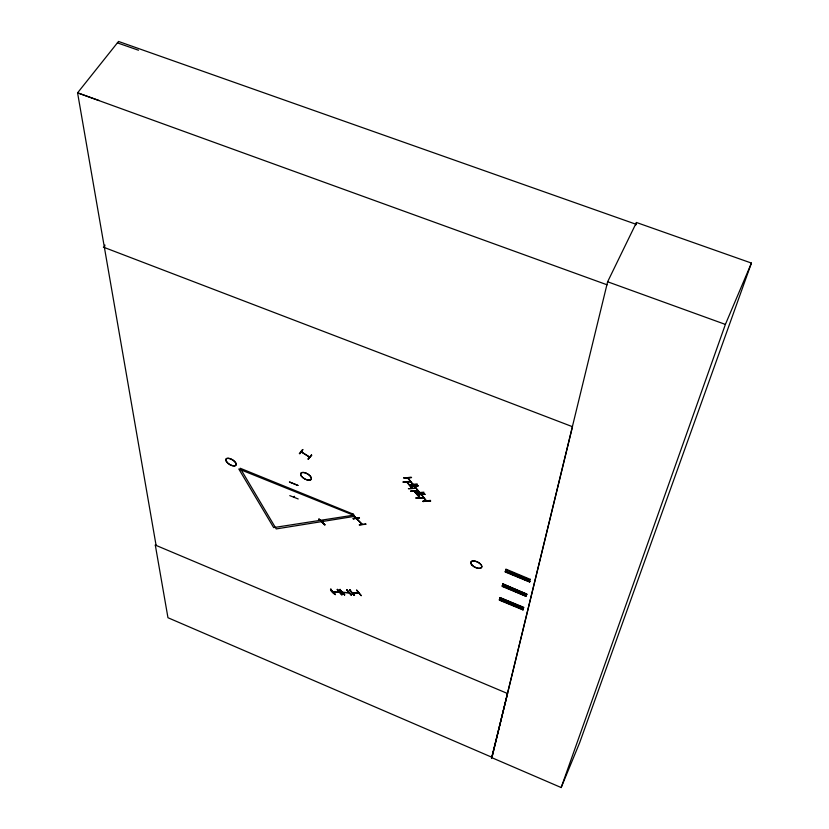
<?xml version="1.0" encoding="UTF-8"?>
<svg xmlns="http://www.w3.org/2000/svg" width="829" height="829" viewBox="0 0 829 829"><rect width="100%" height="100%" fill="white"/><g stroke="black" fill="none" stroke-linecap="round" stroke-linejoin="round"><path stroke-width="1.24" d="M298.212 498.954L289.777 495.628M308.222 458.955L311.621 455.411L311.424 454.8L311.642 455.442M361.33 595.647L356.677 589.958M356.584 590.3L361.071 595.626M346.677 589.937L351.258 594.89M337.31 589.585L342.056 594.859M365.537 523.99L359.175 524.923L365.776 524.26M365.693 523.669L365.776 524.332M422.769 501.203L430.489 500.395L430.552 501.162L422.966 501.441L430.562 501.141M423.671 497.69L415.93 497.835M430.344 500.789L422.966 501.524M416.034 488.25L408.386 488.675L415.951 488.26M417.236 484.675L409.433 484.799M416.085 492.892L423.837 492.177L423.878 492.913L416.303 493.265M416.127 498.136L423.681 497.763M104.413 247.529L104.92 245.001M491.866 757.696L607.626 281.777L636.465 222.493L751.426 263.073L579.626 742.805L561.171 787.55L491.866 757.696L572.487 426.707L103.376 247.135M491.504 758.234L507.566 693.521L155.303 545.078L167.966 617.729L492.032 757.323M635.833 224.98L636.465 222.493M505.669 569.751L530.135 580.155L530.373 579.336M529.69 581.72L505.265 571.45L529.731 581.709M502.757 583.854L526.705 594.559L502.581 584.6L502.768 584.113L526.829 594.206M502.364 585.637L502.146 586.424L526.208 596.372L502.25 585.937L526.508 595.46L502.333 585.616L526.446 595.595M502.799 583.844L526.829 594.082M499.41 599.781L523.161 609.491M526.695 594.559L502.592 584.559M522.985 609.968L523.275 609.066L499.472 599.336L499.296 600.123L522.985 609.926M523.099 609.502L499.472 599.657M561.171 787.55L725.385 324.419L751.426 263.073M505.69 569.72L505.897 569.119L530.363 579.378M419.464 497.618L418.863 496.923L419.422 496.353M418.935 496.965L419.329 496.219M419.205 496.954L419.536 496.146L418.883 496.903M415.028 491.784L415.433 490.986C412.096 491.12 418.728 494.561 419.661 497.462M412.034 488.478L411.422 487.773L411.982 487.203M412.096 486.996L411.516 487.887M417.153 483.898L409.329 484.758M354.035 595.398L354.605 595.025M344.574 594.911C335.61 584.58 340.014 591.595 344.771 594.631M350.118 589.72L349.548 590.093M337.403 589.243L341.911 594.517M346.76 589.595L351.413 595.284L346.916 589.937M330.989 589.004C328.719 589.585 335.134 595.491 335.486 594.258M340.273 589.346L339.714 589.72M412.241 488.395L406.998 481.95M414.438 486.343L419.65 492.758M414.293 491.307L419.339 497.555M419.868 492.664L414.655 486.26M322.885 521.275L321.942 521.876M421.899 495.193L421.173 494.695M425.816 500.415L426.324 500.996M293.808 497.224L294.502 496.374L294.098 497.317M302.419 449.639L299.331 453.525L299.797 453.815L303.051 449.546M302.171 452.541L302.471 452.023M523.648 607.74L499.908 597.564M362.418 524.446L351.734 513.669L357.548 519.731M529.814 581.274L529.617 582.02L505.141 571.948L505.348 571.119L529.855 581.253M322.336 522.115L322.875 521.026M308.243 459.038L311.31 455.225L308.098 459.017L308.564 459.307M354.688 516.923L353.796 516.768L354.325 516.643M324.647 524.902L318.802 519.078L324.989 524.778M354.045 595.377L349.911 589.999L354.397 595.409M335.258 594.58L330.481 589.326M340.045 589.668L344.563 595.015M349.558 590.072L354.097 595.346M330.781 589.284L335.289 594.642M413.256 484.54L407.941 477.981M411.422 487.773L412.22 487.058L411.702 487.742M426.593 500.975L421.557 494.675M417.174 494.374L425.039 494.353L417.453 494.747M417.474 494.592L424.997 494.208M417.857 490.581L410.583 491.369M418.127 490.83L410.542 491.224L417.847 490.602M418.044 485.67L410.49 486.095M418.313 485.918L410.749 486.322M403.081 482.053L410.656 481.732L403.049 482.032M411.329 477.38L403.723 477.856L411.329 477.39M404.013 478.095L411.578 477.618M353.309 518.871L359.496 517.928M358.77 593.149L352.242 592.849M319.051 519.037L324.916 524.83M322.004 521.866L322.543 521.783M333.03 591.906L339.268 592.155M339.424 592.383L333.289 592.165M407.184 482.084L407.132 482.561M412.407 483.825L412.987 484.55M410.728 486.478L418.034 485.69M423.484 497.452L416.117 498.146M337.196 589.626L341.703 594.901M342.315 592.289L348.895 592.745L342.398 592.466M352.149 592.673L358.636 592.922M309.455 457.121L301.248 451.96M362.138 524.425L351.745 513.711M117.386 42.88L138.495 50.227M636.465 224.421L118.526 41.45L77.574 92.838L156.09 545.409L155.303 545.078L156.08 545.358M99.097 100.527L77.574 92.838L607.139 284.824M607.626 281.777L725.385 324.419M421.515 494.675L426.199 500.923M301.435 451.878L309.621 456.955M293.777 497.172L294.544 496.436M412.863 484.488L407.661 478.043L408.469 478.571M419.484 492.167L419.464 492.633M411.837 488.343L406.811 482.105M414.78 486.861L414.417 486.416M297.943 485.431L289.394 481.96L297.932 485.431M353.475 514.229L354.594 516.343L276.223 528.923L240.213 468.25L353.475 514.229M499.897 597.595L523.752 607.305L523.462 608.206L499.732 598.32L499.887 597.636M359.258 517.7L352.967 518.685L359.278 517.711M353.434 515.192L273.663 527.586L238.814 469.007L353.434 515.192M301.352 476.033A5.99 2.891 29.8 0 0 310.688 479.815A5.99 2.891 29.8 0 0 305.984 473.1A6 2.891 29.8 0 0 301.331 476.043A6 2.891 29.8 0 0 310.688 479.836A6 2.891 29.8 0 0 305.984 473.11A5.99 2.891 29.8 0 0 301.352 476.033M226.586 461.95A5.844 2.725 31.1 0 0 235.581 465.618A5.844 2.725 31.1 0 0 230.7 459.017A5.844 2.725 31.1 0 0 226.586 461.95M226.659 461.774A5.876 2.746 31.1 0 0 235.716 465.463A5.876 2.746 31.1 0 0 230.804 458.831A5.876 2.746 31.1 0 0 226.659 461.774M472.012 565.129A6.031 2.912 25.9 0 0 481.525 567.596A6.031 2.912 25.9 0 0 475.39 561.212A6.031 2.912 25.9 0 0 472.012 565.129A6.021 2.901 25.9 0 0 481.514 567.596A6.021 2.901 25.9 0 0 475.39 561.233A6.021 2.901 25.9 0 0 472.012 565.14"/></g></svg>
